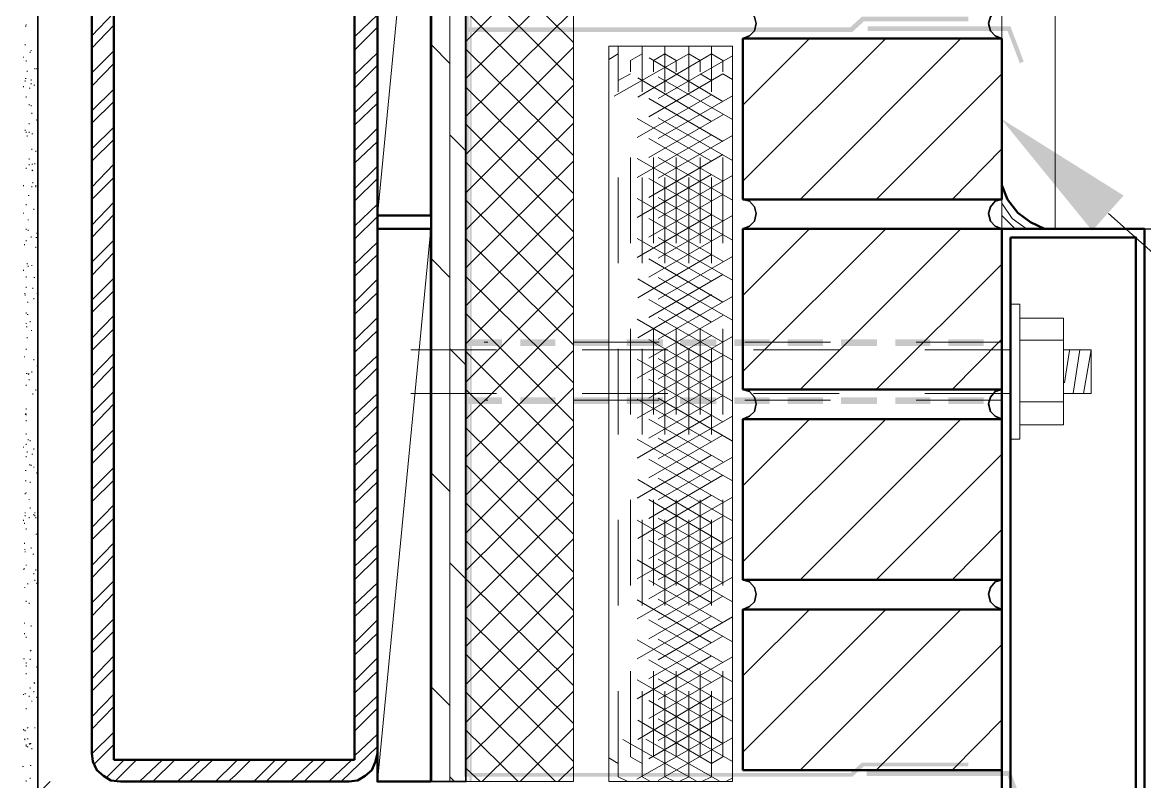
# Model space of a CAD drawing. Header units: inches. Extents: x 5 to 516, y -193 to 129.
# Drawn here: x 105.748 to 107.058, y -180.541 to -179.655 of the extents above; entities that cross this region are included whole.
import ezdxf

# ---------------------------------------------------------------- set-up
doc = ezdxf.new("R2010")
doc.units = ezdxf.units.IN
doc.header["$MEASUREMENT"] = 0
doc.linetypes.add('PDF_IMPORT', pattern=[1, 0.8, -0.2])
doc.layers.add('PDF8_Geometry', color=7, linetype='Continuous')
doc.layers.add('PDF8_Solid Fills', color=7, linetype='Continuous')

msp = doc.modelspace()

# ---------------------------------------------------------------- hatches: boundary and pattern name
at = {"layer": 'PDF8_Solid Fills', "transparency": 33554559}
for points in [[(106.2721842, -171.2291155), (106.269962, -171.2291155), (106.2699621, -180.5413382), (106.2721842, -180.5413382)], [(106.2632955, -179.6657823), (106.2632946, -180.5357825), (106.7166279, -180.5357829), (106.7144066, -180.5313375), (106.268851, -180.5313381), (106.268851, -179.6657821), (106.7166279, -179.6657821), (106.729962, -179.6535598), (106.8521837, -179.6535603), (106.8521838, -179.648005), (106.7277399, -179.6480045), (106.7144066, -179.6602267), (106.2688501, -179.6602273), (106.268851, -178.5635605), (106.2632955, -178.5635605), (106.2632955, -179.4335602)], [(106.7344069, -179.6591157), (106.7344069, -179.6646712), (106.8977402, -179.664671), (106.9121837, -179.7024488), (106.9166291, -179.7002268), (106.9010736, -179.6591157)], [(106.2655178, -180.0246711), (106.2655178, -180.0324489), (106.30774, -180.0324497), (106.30774, -180.0246711)], [(106.3288508, -180.0246711), (106.3288508, -180.0324489), (106.369962, -180.0324497), (106.369962, -180.0246711)], [(106.3910728, -180.0246711), (106.3910728, -180.0324489), (106.4321839, -180.0324497), (106.4321839, -180.0246711)], [(106.4532948, -180.0246711), (106.4532948, -180.0324489), (106.495517, -180.0324497), (106.495517, -180.0246711)], [(106.5155178, -180.0246711), (106.5155178, -180.0324489), (106.5577401, -180.0324497), (106.5577401, -180.0246711)], [(106.5788509, -180.0246711), (106.5788509, -180.0324489), (106.619962, -180.0324497), (106.619962, -180.0246711)], [(106.6410728, -180.0246711), (106.6410728, -180.0324489), (106.6821839, -180.0324497), (106.6821839, -180.0246711)], [(106.7032948, -180.0246711), (106.7032948, -180.0324489), (106.745517, -180.0324497), (106.745517, -180.0246711)], [(106.7666289, -180.0246711), (106.7666289, -180.0324489), (106.80774, -180.0324497), (106.80774, -180.0246711)], [(106.8288509, -180.0246711), (106.8288509, -180.0324489), (106.869962, -180.0324497), (106.869962, -180.0246711)], [(106.2655178, -180.0924495), (106.2655178, -180.1002273), (106.30774, -180.100227), (106.30774, -180.0924495)], [(106.3288508, -180.0924495), (106.3288508, -180.1002273), (106.369962, -180.100227), (106.369962, -180.0924495)], [(106.3910728, -180.0924495), (106.3910728, -180.1002273), (106.4321839, -180.100227), (106.4321839, -180.0924495)], [(106.4532948, -180.0924495), (106.4532948, -180.1002273), (106.495517, -180.100227), (106.495517, -180.0924495)], [(106.5155178, -180.0924495), (106.5155178, -180.1002273), (106.5577401, -180.100227), (106.5577401, -180.0924495)], [(106.5788509, -180.0924495), (106.5788509, -180.1002273), (106.619962, -180.100227), (106.619962, -180.0924495)], [(106.6410728, -180.0924495), (106.6410728, -180.1002273), (106.6821839, -180.100227), (106.6821839, -180.0924495)], [(106.7032948, -180.0924495), (106.7032948, -180.1002273), (106.745517, -180.100227), (106.745517, -180.0924495)], [(106.7666289, -180.0924495), (106.7666289, -180.1002273), (106.80774, -180.100227), (106.80774, -180.0924495)], [(106.8288509, -180.0924495), (106.8288509, -180.1002273), (106.869962, -180.100227), (106.869962, -180.0924495)], [(106.7144066, -180.5313375), (106.7166288, -180.535782), (106.729962, -180.5235607), (106.8521837, -180.52356), (106.8521838, -180.5191158), (106.7277399, -180.5191153)], [(106.7332947, -180.5291154), (106.7332947, -180.5346709), (106.8977391, -180.5346718), (106.9166291, -180.5702265), (106.9010725, -180.5291154)]]:
    msp.add_hatch(color=256, dxfattribs=at).paths.add_polyline_path(points)

# ---------------------------------------------------------------- linework, layer by layer
at = {"layer": 'PDF8_Geometry', "lineweight": 35}
for points in [[(106.2244061, -171.2291155), (106.2244061, -180.5413382), (106.2655172, -180.5413382), (106.2655172, -171.2291155)], [(105.7655178, -180.645783), (105.7655178, -177.2702272), (105.7244067, -177.2702272)], [(106.5888505, -179.6735607), (106.5966282, -179.6702273), (106.6021838, -179.6646718), (106.604406, -179.6557829), (106.6021838, -179.6480051), (106.5966282, -179.6413384), (106.5888505, -179.6391162)], [(106.8910728, -179.6391154), (106.8832951, -179.6413376), (106.8777395, -179.6480042), (106.8755173, -179.655782), (106.8777395, -179.6646709), (106.8832951, -179.6702265), (106.8910728, -179.6735598)], [(106.5888505, -179.8957829), (106.5966282, -179.8924496), (106.6021838, -179.886894), (106.604406, -179.8780051), (106.6021838, -179.8702273), (106.5966282, -179.8635607), (106.5888505, -179.8613385)], [(106.8910728, -179.8613376), (106.8832951, -179.8635598), (106.8777395, -179.8702265), (106.8755173, -179.8780043), (106.8777395, -179.8868932), (106.8832951, -179.8924487), (106.8910728, -179.895782)], [(109.5577397, -179.9446709), (107.0577395, -179.895782)], [(107.0577395, -179.9957822), (107.0577395, -179.8957822)], [(106.5888505, -180.1180051), (106.5966282, -180.1146718), (106.6021838, -180.1091162), (106.604406, -180.1002274), (106.6021838, -180.0924496), (106.5966282, -180.0857829), (106.5888505, -180.0835607)], [(106.8910728, -180.0835598), (106.8832951, -180.0857821), (106.8777395, -180.0924487), (106.8755173, -180.1002265), (106.8777395, -180.1091154), (106.8832951, -180.1146709), (106.8910728, -180.1180043)], [(106.5888505, -180.3402274), (106.5966282, -180.336894), (106.6021838, -180.3313385), (106.604406, -180.3224496), (106.6021838, -180.3146718), (106.5966282, -180.3080052), (106.5888505, -180.3057829)], [(106.8910728, -180.3057821), (106.8832951, -180.3080043), (106.8777395, -180.314671), (106.8755173, -180.3224487), (106.8777395, -180.3313376), (106.8832951, -180.3368932), (106.8910728, -180.3402265)]]:
    msp.add_lwpolyline(points, dxfattribs=at)
at = {"layer": 'PDF8_Geometry', "lineweight": 15}
for points in [[(106.2255172, -180.5413382), (106.2255172, -171.2280039)], [(106.2466286, -180.5413382), (106.2466286, -171.2280039)], [(106.2244061, -179.2335604), (106.1621839, -179.8802271)], [(106.3910728, -179.6780049), (106.2655172, -179.5535605)], [(106.2655178, -179.6768939), (106.3910734, -179.5513383)], [(106.3910728, -179.7224487), (106.2655172, -179.5968931)], [(106.2655178, -179.7202266), (106.3910734, -179.5957821)], [(106.2655178, -179.7646715), (106.3910734, -179.640227)], [(105.8288508, -179.6702263), (105.8544064, -179.6435597)], [(106.1355175, -179.6713385), (106.1621841, -179.645783)], [(106.3910728, -179.7668936), (106.2655172, -179.641338)], [(105.7510728, -179.6591157), (105.7521839, -179.6591157)], [(105.7521839, -179.6568935), (105.7521839, -179.6580047)], [(105.8288508, -179.6846713), (105.8544064, -179.6580047)], [(106.1355175, -179.6868935), (106.1621841, -179.6602268)], [(106.5888505, -179.7513375), (106.6666282, -179.6735598)], [(106.5888505, -179.8402273), (106.7555171, -179.6735607)], [(106.6555178, -179.8613376), (106.8432956, -179.6735598)], [(105.7510728, -179.6813381), (105.7510728, -179.680227)], [(105.7566281, -179.6902266), (105.7566281, -179.6891155)], [(105.7577392, -179.6880045), (105.7577392, -179.6868934)], [(105.8288508, -179.7135602), (105.8544064, -179.6880046)], [(106.1355175, -179.7157823), (106.1621841, -179.6902267)], [(106.2466286, -179.7024495), (106.2255175, -179.6813384)], [(106.3910728, -179.8102274), (106.2655172, -179.685783)], [(106.2655178, -179.8091152), (106.3910734, -179.6835597)], [(106.4432952, -179.6913377), (106.4321841, -179.6980044)], [(106.4710729, -179.6913377), (106.4577396, -179.6991155)], [(106.4977397, -179.6913377), (106.4844063, -179.6991155)], [(106.5110724, -179.6991163), (106.4977391, -179.6913385)], [(106.5388502, -179.6991163), (106.5255169, -179.6913385)], [(106.5655181, -179.6991163), (106.5521847, -179.6913385)], [(105.7488507, -179.695782), (105.7488507, -179.6946709)], [(105.7521839, -179.6991163), (105.7521839, -179.7002274)], [(105.8288508, -179.7291162), (105.8544064, -179.7024496)], [(106.1355175, -179.7313384), (106.1621841, -179.7046717)], [(105.7532949, -179.711338), (105.7532949, -179.7124491)], [(105.7621846, -179.7091159), (105.7621846, -179.7080048)], [(105.7644067, -179.7091159), (105.7644067, -179.7080048)], [(106.457739, -179.7146712), (106.4432946, -179.722449)], [(106.5521842, -179.7224487), (106.5388508, -179.7146709)], [(106.5766287, -179.7213376), (106.5655176, -179.714671)], [(106.7444065, -179.8613376), (106.8910732, -179.7146709)], [(105.7488507, -179.7291162), (105.7488507, -179.7302273)], [(105.7521839, -179.7202266), (105.7510727, -179.7202266)], [(105.7510728, -179.7235598), (105.7510728, -179.7224486)], [(105.7566281, -179.7313384), (105.755517, -179.7313384)], [(105.7577392, -179.7224487), (105.7577392, -179.7213376)], [(105.7577392, -179.7268941), (105.7577392, -179.725783)], [(105.7610724, -179.728004), (105.7621835, -179.728004)], [(106.3910728, -179.8546712), (106.2655172, -179.7302267)], [(106.2655178, -179.8535601), (106.3910734, -179.7280046)], [(105.7521839, -179.7413379), (105.7521839, -179.7424491)], [(105.7655178, -179.7413379), (105.7655178, -179.7402268)], [(105.8288508, -179.7580051), (105.8544064, -179.7324495)], [(106.1355175, -179.7602272), (106.1621841, -179.7346716)], [(105.7555171, -179.7502265), (105.7555171, -179.7513376)], [(105.7577392, -179.7524497), (105.7577392, -179.7513386)], [(105.8288508, -179.7724489), (105.8544064, -179.7468934)], [(106.1355175, -179.7746711), (106.1621841, -179.7491155)], [(105.7588503, -179.7613383), (105.7588503, -179.7602272)], [(105.7644067, -179.7691157), (105.7644067, -179.7680046)], [(105.7655178, -179.7635604), (105.7655178, -179.7646715)], [(105.7510728, -179.7802275), (105.7510728, -179.7813386)], [(105.7521839, -179.7835596), (105.7521839, -179.7824485)], [(105.7555171, -179.77356), (105.7555171, -179.7724489)], [(105.7555171, -179.7824496), (105.7555171, -179.7835608)], [(105.8288508, -179.8024488), (105.8544064, -179.7768933)], [(106.1355175, -179.804671), (106.1621841, -179.7780043)], [(106.3910728, -179.8991161), (106.2655172, -179.7735605)], [(106.2655178, -179.896894), (106.3910734, -179.7724495)], [(105.7532949, -179.788005), (105.7532949, -179.7868939)], [(105.7588503, -179.7846718), (105.7599614, -179.7846718)], [(105.8288508, -179.8168938), (105.8544064, -179.7913383)], [(106.1355175, -179.819116), (106.1621841, -179.7935604)], [(106.2655178, -179.804671), (106.2466289, -179.7857821)], [(105.7588503, -179.8024488), (105.7588503, -179.8035599)], [(105.7632945, -179.805782), (105.7632945, -179.8046709)], [(105.7655178, -179.8024488), (105.7655178, -179.8013377)], [(106.8332951, -179.8613376), (106.8910729, -179.8024487)], [(105.7555171, -179.8146717), (105.7555171, -179.8135606)], [(105.7555171, -179.8213381), (105.7555171, -179.820227)], [(105.7599625, -179.820227), (105.7588513, -179.820227)], [(105.7621846, -179.820227), (105.7621846, -179.8191159)], [(105.8288508, -179.8468937), (105.8544064, -179.8202271)], [(106.1355175, -179.8491159), (106.1621841, -179.8224492)], [(106.3910728, -179.9435599), (106.2655172, -179.8180043)], [(106.2655178, -179.9413377), (106.3910734, -179.8168933)], [(105.7521839, -179.8257824), (105.7521839, -179.8246712)], [(105.7588503, -179.8268934), (105.7599614, -179.8280045)], [(105.8288508, -179.8613376), (105.8544064, -179.835782)], [(105.7488507, -179.8446716), (105.7488507, -179.8457827)], [(105.7588503, -179.8468937), (105.7588503, -179.8457826)], [(105.7599625, -179.8424495), (105.7599625, -179.8413384)], [(105.7632945, -179.8446716), (105.7632945, -179.8457827), (105.7632945, -179.8468938)], [(106.1355175, -179.8635609), (106.1621841, -179.8368942)], [(106.2255172, -179.8480048), (106.2244061, -179.8468937)], [(105.7555171, -179.8568933), (105.7544059, -179.8568933)], [(106.3910728, -179.9880048), (106.2655172, -179.8624492)], [(106.2655178, -179.9857826), (106.3910734, -179.8602271)], [(105.7521839, -179.8680051), (105.7521839, -179.866894)], [(105.7610724, -179.8735604), (105.7610724, -179.8724493)], [(105.8288508, -179.8913386), (105.8544064, -179.864672)], [(106.1355175, -179.8924486), (106.1621841, -179.866893)], [(106.8910728, -179.865783), (106.9032951, -179.8835608), (106.9199617, -179.895783)], [(105.7488507, -179.8780047), (105.7488507, -179.8768936)], [(105.754406, -179.8857822), (105.754406, -179.8846711)], [(105.8288508, -179.9057825), (105.8544064, -179.8791158)], [(106.1355175, -179.9080046), (106.1621841, -179.881338)], [(106.8910728, -179.8802268), (106.9066284, -179.8957824)], [(107.0155179, -179.8780047), (109.9132958, -182.4513384), (110.4110737, -182.4513384)], [(105.7521839, -179.896894), (105.7521839, -179.8957829)], [(105.754406, -179.898005), (105.754406, -179.8968939)], [(105.7644067, -179.9013382), (105.7644067, -179.9002271)], [(106.2244061, -179.8957829), (106.1621839, -180.5413385)], [(106.5888505, -179.9735598), (106.6666282, -179.895782)], [(106.5888505, -180.0624496), (106.7555171, -179.8957829)], [(106.6555178, -180.0835598), (106.8432956, -179.895782)], [(107.0555174, -179.8957829), (109.7244064, -179.8957829)], [(105.7499617, -179.91356), (105.7499617, -179.9146711)], [(105.7521839, -179.9102268), (105.7521839, -179.9091156)], [(105.7577392, -179.9057825), (105.7577392, -179.9046714)], [(105.7632945, -179.9057825), (105.7644056, -179.9057825)], [(105.8288508, -179.9346713), (105.8544064, -179.9091158)], [(106.1355175, -179.9368935), (106.1621841, -179.9113379)], [(106.3910728, -180.0313375), (106.2655172, -179.906893)], [(106.2655178, -180.0302275), (106.3910734, -179.904672)], [(105.7632945, -179.9168932), (105.7632945, -179.9180043)], [(105.8288508, -179.9502263), (105.8544064, -179.9235596)], [(106.1355175, -179.9513385), (106.1621841, -179.9257829)], [(105.7532949, -179.9368935), (105.7532949, -179.9357824)], [(105.754406, -179.9402267), (105.754406, -179.9391156)], [(105.7588503, -179.9391156), (105.7588503, -179.9380045)], [(106.2466286, -179.9524495), (106.2255175, -179.9313384)], [(106.7444065, -180.0835598), (106.8910732, -179.9368932)], [(105.7488507, -179.9446709), (105.7488507, -179.9435598)], [(105.7521839, -179.9524495), (105.7521839, -179.9513384)], [(105.7621846, -179.9524495), (105.7610735, -179.9524495)], [(105.8288508, -179.9791162), (105.8544064, -179.9535607)], [(106.1355175, -179.9813384), (106.1621841, -179.9546717)], [(106.3910728, -180.0757824), (106.2655172, -179.9513379)], [(106.2655178, -180.0746713), (106.3910734, -179.9491157)], [(105.7521839, -179.9646713), (105.7521839, -179.9635601)], [(105.7599625, -179.9657823), (105.7599625, -179.9646712)], [(105.7510728, -179.9713376), (105.7499617, -179.9713376)], [(105.7510728, -179.9735598), (105.7510728, -179.9724487)], [(105.7610724, -179.978004), (105.7610724, -179.9768929)], [(105.7644067, -179.9713376), (105.7655178, -179.9713376)], [(105.8288508, -179.9935601), (105.8544064, -179.9680045)], [(106.1355175, -179.9957822), (106.1621841, -179.9702267)], [(105.7521839, -179.9935601), (105.7521839, -179.9946712)], [(105.754406, -179.9813384), (105.7532949, -179.9813384)], [(106.2655178, -180.1180051), (106.3910734, -179.9935607)], [(106.9010736, -180.1413387), (106.9121847, -180.1413387), (106.9121847, -179.9835609), (106.9010736, -179.9835609)], [(105.7521839, -180.006894), (105.7521839, -180.0057829)], [(105.7532949, -179.9957822), (105.754406, -179.9957822)], [(105.7566281, -180.0046719), (105.7566281, -180.0035608)], [(105.8288508, -180.02356), (105.8544064, -179.9968933)], [(106.1355175, -180.0257821), (106.1621841, -179.9991155)], [(106.3910728, -180.1202273), (106.2655172, -179.9946717)], [(106.9121842, -180.0002265), (106.9632953, -180.0002265)], [(106.9632955, -180.0002265), (106.9632955, -180.1246709)], [(105.7521839, -180.0102272), (105.753295, -180.0102272)], [(105.7588503, -180.0146715), (105.7577391, -180.0146715)], [(105.8288508, -180.038005), (105.8544064, -180.0124494)], [(106.1355175, -180.0402271), (106.1621841, -180.0146716)], [(105.7532949, -180.02356), (105.7532949, -180.0224489)], [(106.8332951, -180.0835598), (106.8910729, -180.0246709)], [(106.9121842, -180.0257821), (106.9632953, -180.0257821)], [(105.7499617, -180.0457825), (105.7499617, -180.0446713)], [(105.7521839, -180.0357829), (105.7521839, -180.036894)], [(105.8288508, -180.0680049), (105.8544064, -180.0413382)], [(106.1355175, -180.069116), (106.1621841, -180.0435604)], [(106.2655178, -180.054671), (106.2466289, -180.0357821)], [(106.3910728, -180.164671), (106.2655172, -180.0391155)], [(106.2655178, -180.1624489), (106.3910734, -180.0380045)], [(106.9632955, -180.0368939), (106.9955177, -180.0368939), (106.9632955, -180.0368939)], [(106.9699619, -180.038005), (106.9644064, -180.0757828)], [(106.9821848, -180.0368939), (106.974407, -180.088005)], [(106.9955176, -180.0880052), (106.9955176, -180.0368941), (106.9866287, -180.0880052)], [(106.986629, -180.0880052), (106.9955179, -180.0368941), (106.9955179, -180.0880052)], [(105.7610724, -180.0480046), (105.7610724, -180.0491157)], [(105.7655178, -180.0557821), (105.7644067, -180.0557821)], [(105.8288508, -180.0824488), (105.8544064, -180.0557821)], [(106.1355175, -180.0846709), (106.1621841, -180.0580042)], [(105.7532949, -180.0646717), (105.7521838, -180.0646717)], [(105.7555171, -180.0646717), (105.7544059, -180.0657828)], [(105.7555171, -180.0724492), (105.7555171, -180.0713381)], [(105.7588503, -180.0635606), (105.7588503, -180.0624495)], [(105.7521839, -180.0780045), (105.7521839, -180.0791156)], [(105.7632945, -180.0846709), (105.7632945, -180.0835598)], [(106.3910728, -180.2080049), (106.2655172, -180.0835604)], [(106.2655178, -180.2068938), (106.3910734, -180.0813382)], [(105.7599625, -180.0891152), (105.7599625, -180.0880041)], [(105.7655178, -180.0946716), (105.7655178, -180.0935605)], [(105.8288508, -180.1113376), (105.8544064, -180.0857821)], [(106.1355175, -180.1135609), (106.1621841, -180.0880053)], [(106.2255172, -180.0980048), (106.2244061, -180.0968937)], [(106.9121842, -180.0980048), (106.9632953, -180.0980048)], [(106.9632955, -180.0880052), (106.9955177, -180.0880052), (106.9632955, -180.0880052)], [(105.7521839, -180.1113376), (105.7510727, -180.1124487)], [(105.7521839, -180.1068933), (105.7521839, -180.1057822)], [(105.8288508, -180.1268937), (105.8544064, -180.100227)], [(106.1355175, -180.1291158), (106.1621841, -180.1024491)], [(105.7521839, -180.1135609), (105.7521839, -180.1124498)], [(105.7521839, -180.1202273), (105.7521839, -180.1191162)], [(106.5888505, -180.195782), (106.6666282, -180.1180042)], [(106.5888505, -180.2846718), (106.7555171, -180.1180051)], [(106.6555178, -180.3057821), (106.8432956, -180.1180043)], [(106.9121842, -180.1246715), (106.9632953, -180.1246715)], [(105.7521839, -180.1357822), (105.7521839, -180.1346711)], [(105.8288508, -180.1557825), (105.8544064, -180.130227)], [(106.1355175, -180.1580046), (106.1621841, -180.1324491)], [(106.3910728, -180.2524498), (106.2655172, -180.1280053)], [(106.2655178, -180.2513376), (106.3910734, -180.125782)], [(105.7488507, -180.1502272), (105.7488507, -180.1513383)], [(105.7521839, -180.1480051), (105.7521839, -180.1468939)], [(105.754406, -180.1424486), (105.754406, -180.1413375)], [(105.7566281, -180.1424486), (105.7566281, -180.1435597)], [(105.8288508, -180.1702264), (105.8544064, -180.1446708)], [(106.1355175, -180.1724485), (106.1621841, -180.1468929)], [(105.7521839, -180.1624489), (105.7521839, -180.1613378)], [(105.7532949, -180.1568936), (105.7532949, -180.1557825)], [(105.7599625, -180.1591157), (105.7588513, -180.1591157)], [(105.7610724, -180.1535604), (105.7610724, -180.1524493)], [(106.7444065, -180.3057821), (106.8910732, -180.1591154)], [(105.7566281, -180.1713386), (105.755517, -180.1713386)], [(105.7577392, -180.1724485), (105.7577392, -180.1713374)], [(105.7610724, -180.1746718), (105.7610724, -180.1735607)], [(105.7655178, -180.1657821), (105.7655178, -180.164671)], [(105.8288508, -180.2002263), (105.8544064, -180.1746707)], [(106.1355175, -180.2024495), (106.1621841, -180.1757829)], [(106.3910728, -180.2968935), (106.2655172, -180.171338)], [(106.2655178, -180.2946714), (106.3910734, -180.170227)], [(105.7521839, -180.178005), (105.7510727, -180.178005)], [(105.7521839, -180.1902267), (105.7510727, -180.1902267)], [(105.7644067, -180.1802271), (105.7644067, -180.1813382)], [(105.7655178, -180.1824492), (105.7655178, -180.1813381)], [(105.8288508, -180.2146713), (105.8544064, -180.1891157)], [(106.2466286, -180.2024495), (106.2255175, -180.1813384)], [(105.7521839, -180.2046717), (105.7521839, -180.2035606)], [(105.7566281, -180.1924488), (105.7566281, -180.1913377)], [(106.1355175, -180.2168934), (106.1621841, -180.1913378)], [(105.7510728, -180.2057827), (105.7510728, -180.2046716)], [(105.7555171, -180.2113381), (105.7555171, -180.2124492)], [(106.3910728, -180.3413384), (106.2655172, -180.2157829)], [(106.2655178, -180.3391152), (106.3910734, -180.2146707)], [(105.7510728, -180.2280041), (105.7510728, -180.226893)], [(105.7566281, -180.2213377), (105.7566281, -180.2224488)], [(105.7610724, -180.2302273), (105.7610724, -180.2291162)], [(105.7621846, -180.2280041), (105.7621846, -180.226893)], [(105.7655178, -180.2168934), (105.7655178, -180.2180045)], [(105.8288508, -180.2446712), (105.8544064, -180.2180045)], [(106.1355175, -180.2468933), (106.1621841, -180.2202266)], [(105.7488507, -180.2368937), (105.7488507, -180.2357826)], [(105.7499617, -180.2391159), (105.7499617, -180.240227)], [(105.7510728, -180.2313384), (105.7510728, -180.2302273)], [(105.7555171, -180.2335605), (105.7555171, -180.2324494)], [(105.7621846, -180.2313384), (105.7621846, -180.2302273)], [(105.7632945, -180.2335605), (105.7632945, -180.2324494)], [(105.8288508, -180.2591162), (105.8544064, -180.2335606)], [(106.1355175, -180.2613383), (106.1621841, -180.2346716)], [(105.7521839, -180.2468933), (105.7521839, -180.2457822)], [(105.7644067, -180.2524498), (105.7632956, -180.2524498)], [(106.8332951, -180.3057821), (106.8910729, -180.2468932)], [(105.7499617, -180.2635604), (105.7499617, -180.2624493)], [(105.7577392, -180.2691158), (105.7577392, -180.2680047)], [(105.8288508, -180.2891161), (105.8544064, -180.2624494)], [(106.1355175, -180.2902271), (106.1621841, -180.2646716)], [(106.3910728, -180.3857822), (106.2655172, -180.2602266)], [(106.2655178, -180.3835601), (106.3910734, -180.2580045)], [(105.7499617, -180.2702268), (105.7510728, -180.2702268)], [(105.7510728, -180.27356), (105.7510728, -180.2724489)], [(105.7599625, -180.2757822), (105.7610736, -180.2757822)], [(105.8288508, -180.3035599), (105.8544064, -180.2768933)], [(106.1355175, -180.3057821), (106.1621841, -180.2791154)], [(105.7499617, -180.2924493), (105.7488506, -180.2935604)], [(105.7521839, -180.2891161), (105.7521839, -180.288005)], [(105.7632945, -180.2946714), (105.7632945, -180.2935603)], [(105.7655178, -180.2891161), (105.7655178, -180.2902272)], [(106.2655178, -180.304671), (106.2466289, -180.2857821)], [(105.7610724, -180.2991157), (105.7610724, -180.2980046)], [(105.7621846, -180.3057821), (105.7621846, -180.3068932)], [(105.8288508, -180.3324488), (105.8544064, -180.3068932)], [(106.3910728, -180.429116), (106.2655172, -180.3046716)], [(106.2655178, -180.428005), (106.3910734, -180.3024494)], [(105.7510728, -180.3146717), (105.7499617, -180.3146717)], [(105.754406, -180.3102275), (105.7532949, -180.3102275)], [(105.7644067, -180.3102275), (105.7644067, -180.3091164)], [(105.8288508, -180.3480048), (105.8544064, -180.3213382)], [(106.1355175, -180.3346709), (106.1621841, -180.3091154)], [(105.7521839, -180.3302267), (105.7521839, -180.3313378)], [(105.7555171, -180.3324488), (105.7555171, -180.3335599)], [(106.1355175, -180.3491159), (106.1621841, -180.3235603)], [(106.2255172, -180.3480048), (106.2244061, -180.3468937)], [(106.2655178, -180.4724488), (106.3910734, -180.3468932)], [(106.5888505, -180.4180043), (106.6666282, -180.3402265)], [(106.5888505, -180.5068941), (106.7555171, -180.3402274)], [(106.6555178, -180.5280043), (106.8432956, -180.3402265)], [(105.7499617, -180.3568934), (105.7499617, -180.3557823)], [(105.7577392, -180.3602266), (105.7577392, -180.3591155)], [(105.8288508, -180.3768937), (105.8544064, -180.3513381)], [(106.1355175, -180.3791158), (106.1621841, -180.3524492)], [(106.3910728, -180.4735598), (106.2655172, -180.3491154)], [(105.7499617, -180.3680052), (105.7499617, -180.3691163)], [(105.7521839, -180.3724494), (105.7521839, -180.3735605)], [(105.8288508, -180.3913387), (105.8544064, -180.3657831)], [(106.1355175, -180.3935608), (106.1621841, -180.3680052)], [(106.7444065, -180.5280043), (106.8910732, -180.3813376)], [(105.7499617, -180.3980051), (105.7488506, -180.3980051)], [(105.7577392, -180.3880043), (105.7566281, -180.3891155)], [(105.7566281, -180.3991161), (105.7566281, -180.398005)], [(105.8288508, -180.4213386), (105.8544064, -180.3946719)], [(106.1355175, -180.4235607), (106.1621841, -180.3968941)], [(106.3910728, -180.5180047), (106.2655172, -180.3924492)], [(106.2655178, -180.5157826), (106.3910734, -180.3913381)], [(105.7521839, -180.4035604), (105.7521839, -180.4024493)], [(105.7521839, -180.4057825), (105.7521839, -180.4068936)], [(105.7644067, -180.4080047), (105.7644067, -180.4068936)], [(105.8288508, -180.4357824), (105.8544064, -180.4102269)], [(106.1355175, -180.4380046), (106.1621841, -180.412449)], [(105.7521839, -180.4146711), (105.7521839, -180.4157822)], [(105.7610724, -180.4257829), (105.7621835, -180.426894)], [(105.7488507, -180.4402267), (105.7488507, -180.4391156)], [(105.7510728, -180.4391156), (105.7510728, -180.4380045)], [(105.7566281, -180.4324492), (105.7566281, -180.4313381)], [(105.7610724, -180.4368935), (105.7610724, -180.4357824)], [(105.8288508, -180.4657824), (105.8544064, -180.4391157)], [(106.2466286, -180.4524496), (106.2255175, -180.4313385)], [(106.3699614, -180.5413382), (106.265517, -180.4368938)], [(106.2844059, -180.5413382), (106.3910726, -180.4357827)], [(105.7555171, -180.4424488), (105.7555171, -180.4413377)], [(105.7588503, -180.4480042), (105.7588503, -180.4468931)], [(105.7644067, -180.4435599), (105.7644067, -180.4424488)], [(106.1355175, -180.4668934), (106.1621841, -180.4413379)], [(105.7521839, -180.4568938), (105.7521839, -180.4557827)], [(105.8288508, -180.4802273), (105.8544064, -180.4535607)], [(106.1355175, -180.4824495), (106.1621841, -180.4557828)], [(105.754406, -180.4780041), (105.7532949, -180.4791152)], [(105.7621846, -180.4791163), (105.7621846, -180.4780052)], [(106.8332951, -180.5280043), (106.8910729, -180.4691154)], [(105.7488507, -180.4813384), (105.7488507, -180.4802273)], [(105.7510728, -180.4813384), (105.7499617, -180.4813384)], [(105.7499617, -180.491338), (105.7510728, -180.4924491)], [(105.7510728, -180.4824495), (105.7510728, -180.4813384)], [(105.7532949, -180.491338), (105.754406, -180.491338)], [(105.8288508, -180.5091162), (105.8544064, -180.4835606)], [(106.1355175, -180.5113383), (106.1621841, -180.4857828)], [(106.3266287, -180.5413382), (106.2655176, -180.4813382)], [(106.3288508, -180.5413382), (106.3910731, -180.479116)], [(105.7521839, -180.4991155), (105.7521839, -180.4980044)], [(105.7521839, -180.5002265), (105.7521839, -180.4991154)], [(105.7532949, -180.5002265), (105.754406, -180.5013376)], [(105.7555171, -180.4968933), (105.7566282, -180.4980044)], [(105.7577392, -180.4968933), (105.7566281, -180.4968933)], [(105.7588503, -180.5024498), (105.7588503, -180.5035609)], [(105.8310729, -180.5213379), (105.8544063, -180.4980046)], [(106.1199614, -180.5413382), (106.1621836, -180.5002271)], [(105.8455179, -180.536894), (105.866629, -180.5157829)], [(105.8555175, -180.5413382), (105.8810731, -180.5157827)], [(105.8844064, -180.5402271), (105.8844064, -180.5413382), (105.911073, -180.5157827)], [(105.8999613, -180.5402271), (105.8999613, -180.5413382), (105.9255168, -180.5157827)], [(105.9288513, -180.5402271), (105.9288513, -180.5413382), (105.9555179, -180.5157827)], [(105.9432951, -180.5402271), (105.9432951, -180.5413382), (105.9699618, -180.5157827)], [(105.9955175, -180.5191158), (105.9988508, -180.5157825)], [(105.9955175, -180.5346718), (106.0144064, -180.5157829)], [(106.0177399, -180.5413382), (106.0432955, -180.5157827)], [(106.0321838, -180.5413382), (106.0577393, -180.5157827)], [(106.0610726, -180.5413382), (106.0877393, -180.5157827)], [(106.0766287, -180.5413382), (106.1021842, -180.5157827)], [(106.1055175, -180.5413382), (106.1321842, -180.5157827)], [(106.4432952, -180.5202269), (106.4321841, -180.5135602)], [(106.4710729, -180.5202269), (106.4577396, -180.5124491)], [(106.5655181, -180.5124494), (106.5521847, -180.5202272)], [(105.7488507, -180.52356), (105.7477396, -180.52356)], [(105.7577392, -180.522449), (105.7566281, -180.522449)], [(105.973295, -180.5402271), (105.973295, -180.5413382), (105.9955173, -180.519116)], [(106.2821838, -180.5413382), (106.2655171, -180.5257827)], [(106.3732957, -180.5413382), (106.3910735, -180.5235605)], [(105.7521839, -180.5413382), (105.7521839, -180.5402271)], [(105.7566281, -180.538005), (105.7566281, -180.5368939)], [(105.7655178, -180.5402272), (105.7655178, -180.5391161)], [(105.7655178, -180.5557821), (105.7799622, -180.5413376)], [(105.98774, -180.5413382), (105.9955178, -180.5346716)], [(106.2521839, -180.5413382), (106.2466283, -180.5357827)], [(106.454407, -180.5413382), (106.4432958, -180.5357827)], [(106.4810725, -180.5413382), (106.4710725, -180.5357827)], [(106.5088503, -180.5413382), (106.4977392, -180.5357827)], [(106.5255174, -180.5357829), (106.5144063, -180.5413385)], [(106.5521842, -180.5357829), (106.541073, -180.5413385)], [(106.5766287, -180.536894), (106.568851, -180.5413384)]]:
    msp.add_lwpolyline(points, dxfattribs=at)
at = {"layer": 'PDF8_Geometry', "lineweight": 9}
msp.add_lwpolyline([(106.9532948, -179.8957823), (106.9532948, -175.9380042), (106.8910726, -175.9380042), (106.8910726, -179.8957823)], close=True, dxfattribs=at)
at = {"layer": 'PDF8_Geometry', "lineweight": 15}
for points in [[(106.3910728, -180.5413382), (106.3910728, -175.9580045), (106.2655172, -175.9580045), (106.2655172, -180.5413382)], [(106.5766287, -180.5413382), (106.5766287, -179.6824492), (106.4321843, -179.6824492), (106.4321843, -180.5413382)], [(106.2244061, -180.0913382), (106.2244061, -180.0957827)]]:
    msp.add_lwpolyline(points, close=True, dxfattribs=at)
at = {"layer": 'PDF8_Geometry', "lineweight": 50}
for points in [[(106.1288508, -179.2335602), (106.1388508, -179.2357824), (106.1477397, -179.2402269), (106.1555175, -179.2480047), (106.1599619, -179.2568936), (106.1621842, -179.2668936), (106.1621842, -180.5080047)], [(105.8544065, -180.5157826), (105.8544065, -179.2602269)], [(106.1355175, -179.2602272), (106.1355175, -180.5157829)], [(105.8621841, -180.5413385), (105.851073, -180.5402273), (105.8421841, -180.5346718), (105.8344064, -180.5280051), (105.8299619, -180.5180051), (105.8288508, -180.5080051), (105.8288508, -179.266894)], [(106.8910728, -179.8446716), (106.8977395, -179.8613383), (106.9099617, -179.8768938), (106.9244062, -179.8880049), (106.9410728, -179.8957827)], [(107.0577395, -180.5524496), (107.0577395, -180.5624496), (107.0577395, -179.8957829), (106.8910728, -179.8957829), (106.8910728, -180.5624496), (107.0577395, -180.5624496)], [(106.9010732, -179.9057825), (107.0477399, -179.9057825), (107.0477399, -180.5524492)], [(106.9010736, -179.9057825), (106.9010736, -180.5524492)], [(106.1355175, -180.5157826), (105.8544063, -180.5157826)], [(106.1621844, -180.5080049), (106.1599622, -180.5180049), (106.1555177, -180.5280049), (106.1477399, -180.5346716), (106.1388511, -180.5402271), (106.1288511, -180.5413382), (105.8621844, -180.5413382)]]:
    msp.add_lwpolyline(points, dxfattribs=at)
for points in [[(106.1621842, -179.2335602), (106.1621842, -179.8802268), (106.2244064, -179.8802268), (106.2244064, -179.2335602)], [(106.5888505, -179.8613385), (106.5888505, -179.6735607), (106.8910727, -179.6735607), (106.8910727, -179.8613385)], [(106.1621842, -179.8957826), (106.1621842, -180.5413382), (106.2244064, -180.5413382), (106.2244064, -179.8957826)], [(106.5888505, -180.0835607), (106.5888505, -179.8957829), (106.8910727, -179.8957829), (106.8910727, -180.0835607)], [(106.2244061, -180.171338), (106.2244061, -179.9624491)], [(106.5888505, -180.3057829), (106.5888505, -180.1180051), (106.8910727, -180.1180051), (106.8910727, -180.3057829)], [(106.5888505, -180.5280052), (106.5888505, -180.3402274), (106.8910727, -180.3402274), (106.8910727, -180.5280052)]]:
    msp.add_lwpolyline(points, close=True, dxfattribs=at)
at = {"layer": 'PDF8_Geometry', "linetype": 'PDF_IMPORT', "lineweight": 15, "ltscale": 0.016405}
for points in [[(106.5255174, -179.6913377), (106.4321841, -179.7446714)], [(106.5766287, -179.7680047), (106.4432946, -179.6913385)], [(106.5655181, -179.7468933), (106.4710735, -179.6913385)], [(106.5766287, -179.6935598), (106.4432946, -179.7702271)], [(106.5655181, -179.7146712), (106.4321841, -179.7924495)], [(106.5655181, -179.7935603), (106.4321841, -179.7168931)], [(106.5766287, -179.8157828), (106.4432946, -179.7391155)], [(106.5766287, -179.7402269), (106.4432946, -179.816893)], [(106.5655181, -179.7624493), (106.4321841, -179.8391154)], [(106.5655181, -179.8402273), (106.4321841, -179.7635601)], [(106.5766287, -179.8624487), (106.4432946, -179.7857825)], [(106.5766287, -179.7868939), (106.4432946, -179.86356)], [(106.5655181, -179.8091152), (106.4321841, -179.8857824)], [(106.5655181, -179.8868932), (106.4321841, -179.8102272)], [(106.5766287, -179.9091157), (106.4432946, -179.8324496)], [(106.5766287, -179.8335598), (106.4432946, -179.9102271)], [(106.5655181, -179.8557823), (106.4321841, -179.9324495)], [(106.5655181, -179.9335603), (106.4321841, -179.8568942)], [(106.5766287, -179.9557827), (106.4432946, -179.8791155)], [(106.5766287, -179.8802268), (106.4432946, -179.9568941)], [(106.5655181, -179.9024493), (106.4321841, -179.9791154)], [(106.5655181, -179.9813384), (106.4321841, -179.9035601)], [(106.5766287, -180.0024498), (106.4432946, -179.9257825)], [(106.5766287, -179.9280049), (106.4432946, -180.0046711)], [(106.5655181, -180.0280043), (106.4321841, -179.9513382)], [(106.5766287, -179.974672), (106.4432946, -180.0513381)], [(106.5655181, -179.9968933), (106.4321841, -180.0735605)], [(106.5655181, -180.0746713), (106.4321841, -179.9980052)], [(106.5766287, -180.0968938), (106.4432946, -180.0202265)], [(106.5766287, -180.0213379), (106.4432946, -180.0980051)], [(106.5655181, -180.0435603), (106.4321841, -180.1202275)], [(106.5655181, -180.1213383), (106.4321841, -180.0446711)], [(106.5766287, -180.1435608), (106.4432946, -180.0668935)], [(106.5766287, -180.0680049), (106.4432946, -180.144671)], [(106.5655181, -180.0902274), (106.4321841, -180.1668934)], [(106.5655181, -180.1680042), (106.4321841, -180.0913382)], [(106.5766287, -180.1902267), (106.4432946, -180.1135606)], [(106.5766287, -180.1146708), (106.4432946, -180.1913381)], [(106.5655181, -180.1368933), (106.4321841, -180.2135605)], [(106.5655181, -180.2146713), (106.4321841, -180.1380041)], [(106.5766287, -180.2368937), (106.4432946, -180.1602265)], [(106.5766287, -180.1624489), (106.4432946, -180.2391162)], [(106.5655181, -180.1835603), (106.4321841, -180.2613386)], [(106.5655181, -180.2624494), (106.4321841, -180.1846711)], [(106.5766287, -180.2835596), (106.4432946, -180.2068935)], [(106.5766287, -180.2091159), (106.4432946, -180.2857821)], [(106.5655181, -180.2313384), (106.4321841, -180.3080045)], [(106.5655181, -180.3091153), (106.4321841, -180.2324492)], [(106.5766287, -180.3313377), (106.4432946, -180.2546716)], [(106.5766287, -180.2557818), (106.4432946, -180.3324491)], [(106.5655181, -180.2780043), (106.4321841, -180.3546715)], [(106.5655181, -180.3557823), (106.4321841, -180.2791162)], [(106.5766287, -180.3780048), (106.4432946, -180.3013375)], [(106.5766287, -180.3024489), (106.4432946, -180.3791161)], [(106.5655181, -180.3246713), (106.4321841, -180.4013374)], [(106.5655181, -180.4024493), (106.4321841, -180.3257821)], [(106.5766287, -180.4246718), (106.4432946, -180.3480045)], [(106.5766287, -180.3491159), (106.4432946, -180.425782)], [(106.5655181, -180.3713384), (106.4321841, -180.4480044)], [(106.5655181, -180.4491164), (106.4321841, -180.3724492)], [(106.5766287, -180.4713377), (106.4432946, -180.3946716)], [(106.5766287, -180.3957829), (106.4432946, -180.4724491)], [(106.5655181, -180.4180043), (106.4321841, -180.4946714)], [(106.5655181, -180.4968933), (106.4321841, -180.4191162)], [(106.5766287, -180.5180047), (106.4432946, -180.4413386)], [(106.5766287, -180.4435599), (106.4432946, -180.5202272)], [(106.5655181, -180.4646713), (106.4332952, -180.5413385)], [(106.5621837, -180.5413382), (106.4321841, -180.4668932)], [(106.535517, -180.5413382), (106.4432946, -180.4891156)]]:
    msp.add_lwpolyline(points, dxfattribs=at)
at = {"layer": 'PDF8_Geometry', "linetype": 'PDF_IMPORT', "lineweight": 15, "ltscale": 0.016667}
for points in [[(106.4432952, -180.5357829), (106.4432952, -179.6824488)], [(106.4710729, -180.5357829), (106.4710729, -179.6824488)], [(106.4977397, -180.5357829), (106.4977397, -179.6824488)], [(106.5255174, -180.5357829), (106.5255174, -179.6824488)], [(106.5521842, -180.5357829), (106.5521842, -179.6824488)], [(106.457739, -180.5124494), (106.457739, -179.6991157)], [(106.4844069, -180.5124494), (106.4844069, -179.6991157)], [(106.5110724, -180.5124494), (106.5110724, -179.6991157)], [(106.5388502, -180.5124494), (106.5388502, -179.6991157)], [(106.5655181, -180.5124494), (106.5655181, -179.6991157)]]:
    msp.add_lwpolyline(points, dxfattribs=at)
at = {"layer": 'PDF8_Geometry', "linetype": 'PDF_IMPORT', "lineweight": 15, "ltscale": 0.015436}
for points in [[(106.5521842, -179.6913377), (106.4577396, -179.7468936)], [(106.5521842, -179.7702268), (106.4577396, -179.7146709)], [(106.5521842, -179.7391158), (106.4577396, -179.7935606)], [(106.5521842, -179.8168938), (106.4577396, -179.762449)], [(106.5521842, -179.7857828), (106.4577396, -179.8402265)], [(106.5521842, -179.8635609), (106.4577396, -179.809116)], [(106.5521842, -179.8324487), (106.4577396, -179.8868936)], [(106.5521842, -179.9102268), (106.4577396, -179.8557831)], [(106.5521842, -179.8791158), (106.4577396, -179.9335606)], [(106.5521842, -179.9568938), (106.4577396, -179.902449)], [(106.5521842, -180.0513378), (106.4577396, -179.9968941)], [(106.5521842, -180.0202268), (106.4577396, -180.0746716)], [(106.5521842, -180.0980048), (106.4577396, -180.04356)], [(106.5521842, -180.0668938), (106.4577396, -180.1213387)], [(106.5521842, -180.1446707), (106.4577396, -180.090227)], [(106.5521842, -180.1135609), (106.4577396, -180.1680046)], [(106.5521842, -180.1913378), (106.4577396, -180.1368929)], [(106.5521842, -180.1602268), (106.4577396, -180.2146716)], [(106.5521842, -180.2391159), (106.4577396, -180.18356)], [(106.5521842, -180.2068938), (106.4577396, -180.2624497)], [(106.5521842, -180.2857829), (106.4577396, -180.2313381)], [(106.5521842, -180.2546719), (106.4577396, -180.3091156)], [(106.5521842, -180.3324488), (106.4577396, -180.2780051)], [(106.5521842, -180.3013378), (106.4577396, -180.3557826)], [(106.5521842, -180.3791158), (106.4577396, -180.324671)], [(106.5521842, -180.3480048), (106.4577396, -180.4024485)], [(106.5521842, -180.4257829), (106.4577396, -180.371338)], [(106.5521842, -180.3946707), (106.4577396, -180.4491156)], [(106.5521842, -180.4724488), (106.4577396, -180.4180051)], [(106.5521842, -180.4413378), (106.4577396, -180.4968937)], [(106.5521842, -180.5202269), (106.4577396, -180.464671)], [(106.5521842, -180.4891159), (106.4599618, -180.5413385)], [(106.5766287, -180.4902269), (106.4877397, -180.5413385)]]:
    msp.add_lwpolyline(points, dxfattribs=at)
at = {"layer": 'PDF8_Geometry', "linetype": 'PDF_IMPORT', "lineweight": 15, "ltscale": 0.016025}
for points in [[(106.5521842, -179.9257828), (106.4577396, -179.9813376)], [(106.5521842, -180.0046719), (106.4577396, -179.949116)], [(106.5521842, -179.9724487), (106.4577396, -180.0280046)]]:
    msp.add_lwpolyline(points, dxfattribs=at)
at = {"layer": 'PDF8_Geometry', "linetype": 'PDF_IMPORT', "lineweight": 15, "ltscale": 0.01696}
for points in [[(106.5655181, -179.9491163), (106.4321841, -180.0268935)], [(106.5766287, -180.0491157), (106.4432946, -179.9724495)]]:
    msp.add_lwpolyline(points, dxfattribs=at)
at = {"layer": 'PDF8_Geometry', "linetype": 'PDF_IMPORT', "lineweight": 15, "ltscale": 0.042222}
for points in [[(106.8910728, -180.0280043), (106.2866286, -180.0280043)], [(106.8910728, -180.0957827), (106.2866286, -180.0957827)]]:
    msp.add_lwpolyline(points, dxfattribs=at)
at = {"layer": 'PDF8_Geometry', "linetype": 'PDF_IMPORT', "lineweight": 15, "ltscale": 0.098889}
for points in [[(106.9010736, -180.0368939), (106.1621835, -180.0368939)], [(106.9010736, -180.0880052), (106.1621835, -180.0880052)]]:
    msp.add_lwpolyline(points, dxfattribs=at)
at = {"layer": 'PDF8_Solid Fills', "lineweight": 50, "transparency": 33554559}
for points in [[(106.9966286, -179.898005), (106.889962, -179.7668939), (107.0332953, -179.8568939)], [(106.8977392, -180.5346718), (106.9166281, -180.5702274), (106.9121837, -180.5724496)]]:
    msp.add_solid(points, dxfattribs=at)

doc.saveas('drawing.dxf')
